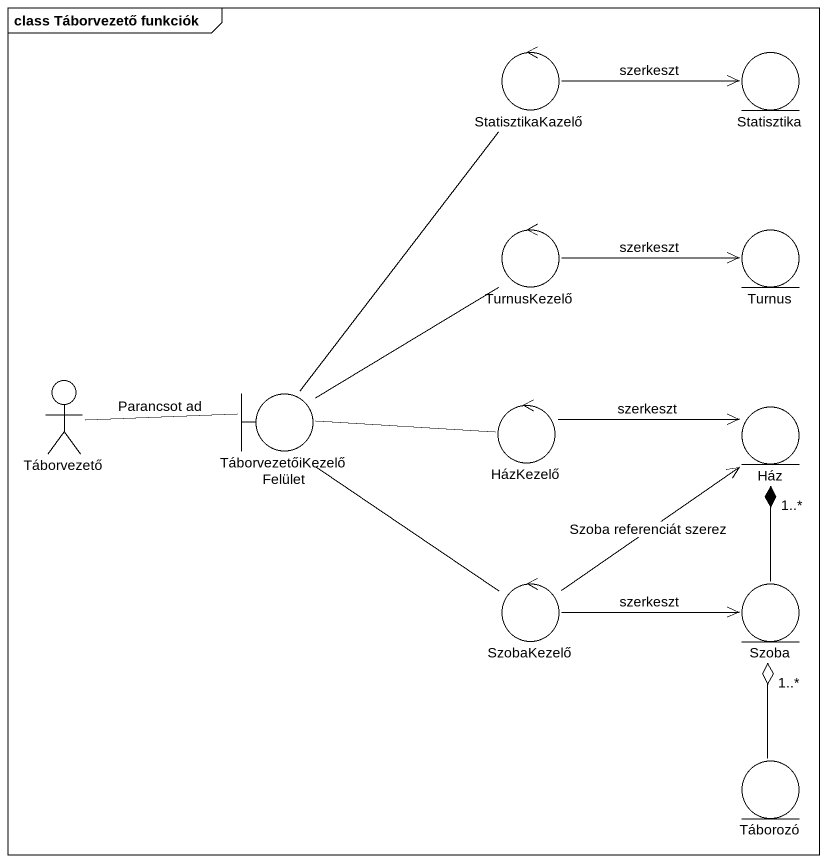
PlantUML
@startuml
mainframe class Táborvezető funkciók
control StatisztikaKazelő
entity Statisztika
control TurnusKezelő
entity Turnus
actor Táborvezető
boundary TáborvezetőiKezelőFelület
control HázKezelő
entity Ház
control SzobaKezelő
entity Szoba
entity Táborozó
StatisztikaKazelő -right-> Statisztika : szerkeszt
TurnusKezelő -right-> Turnus : szerkeszt
Táborvezető -right- TáborvezetőiKezelőFelület : Parancsot ad
TáborvezetőiKezelőFelület -up- StatisztikaKazelő
TáborvezetőiKezelőFelület -up- TurnusKezelő
TáborvezetőiKezelőFelület -right- HázKezelő
TáborvezetőiKezelőFelület -- SzobaKezelő
HázKezelő -right-> Ház : szerkeszt
SzobaKezelő -up-> Ház : Szoba referenciát szerez
SzobaKezelő -right-> Szoba : szerkeszt
Szoba -up-* "1..*" Ház
Táborozó -up-o "1..*" Szoba
@enduml
